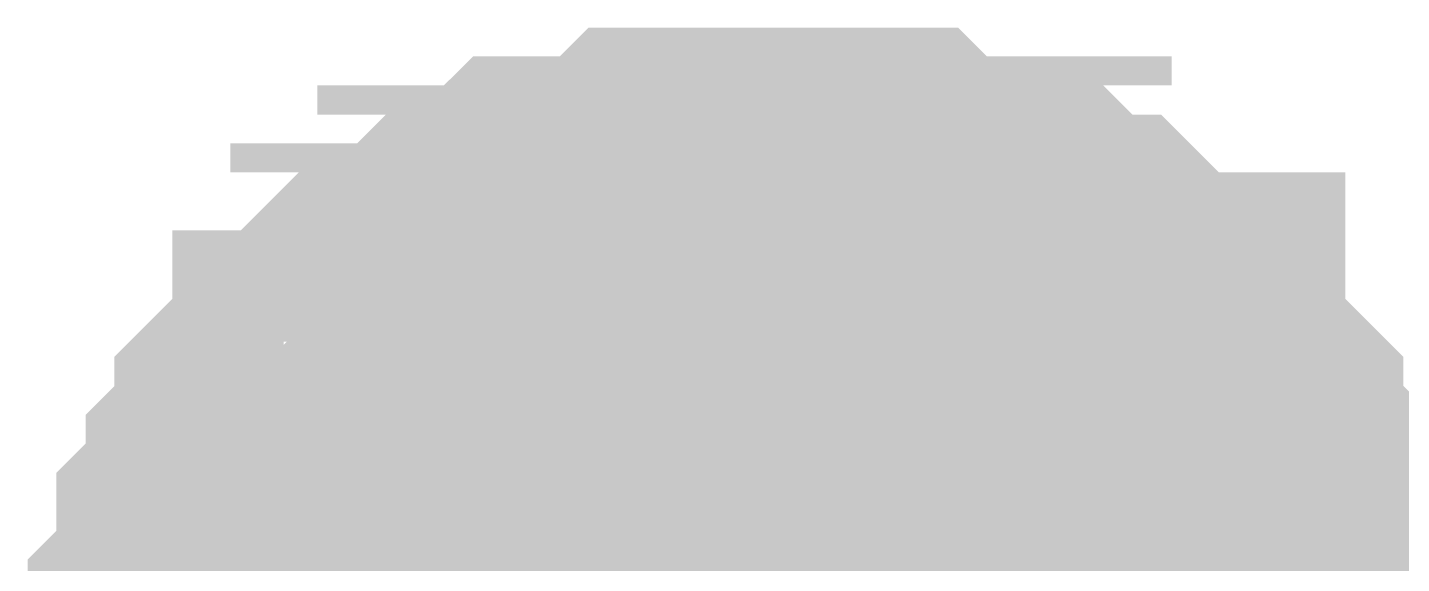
# Model space of a CAD drawing. Header units: inches. Extents: x 0 to 841, y 0 to 594.
# Drawn here: x 674.343 to 675.582, y 242.655 to 243.138 of the extents above; entities that cross this region are included whole.
import ezdxf

# ---------------------------------------------------------------- set-up
doc = ezdxf.new("R2010")
doc.units = ezdxf.units.IN
doc.layers.add('Sheet', color=255, linetype='Continuous')

msp = doc.modelspace()

# ---------------------------------------------------------------- linework, layer by layer
at = {"layer": 'Sheet'}
for points in [[(674.4933, 242.4916, 0.2997, 0.2997, 0), (674.4933, 242.5178, 0.2997, 0.2997, 0), (674.4933, 242.5439, 0.2997, 0.2997, 0), (674.4933, 242.57, 0.2997, 0.2997, 0), (674.4933, 242.5962, 0.2997, 0.2997, 0), (674.5194, 242.6223, 0.2997, 0.2997, 0), (674.5194, 242.6484, 0.2997, 0.2997, 0), (674.5194, 242.6746, 0.2997, 0.2997, 0), (674.5456, 242.7007, 0.2997, 0.2997, 0), (674.5456, 242.7007, 0.2997, 0.2997, 0), (674.5456, 242.7268, 0.2997, 0.2997, 0), (674.5717, 242.7529, 0.2997, 0.2997, 0), (674.5717, 242.7791, 0.2997, 0.2997, 0), (674.5978, 242.8052, 0.2997, 0.2997, 0), (674.6239, 242.8052, 0.2997, 0.2997, 0), (674.6239, 242.8313, 0.2997, 0.2997, 0), (674.6501, 242.8575, 0.2997, 0.2997, 0), (674.6762, 242.8575, 0.2997, 0.2997, 0), (674.6762, 242.8836, 0.2997, 0.2997, 0), (674.7023, 242.8836, 0.2997, 0.2997, 0), (674.7285, 242.9097, 0.2997, 0.2997, 0), (674.7546, 242.9097, 0.2997, 0.2997, 0), (674.7546, 242.9359, 0.2997, 0.2997, 0), (674.7807, 242.9359, 0.2997, 0.2997, 0), (674.8069, 242.962, 0.2997, 0.2997, 0), (674.833, 242.962, 0.2997, 0.2997, 0), (674.8591, 242.962, 0.2997, 0.2997, 0), (674.8853, 242.962, 0.2997, 0.2997, 0), (674.9114, 242.9881, 0.2997, 0.2997, 0), (674.9375, 242.9881, 0.2997, 0.2997, 0), (674.9636, 242.9881, 0.2997, 0.2997, 0), (674.9898, 242.9881, 0.2997, 0.2997, 0), (675.0159, 242.9881, 0.2997, 0.2997, 0)], [(674.4933, 242.4916, 0.2997, 0.2997, 0), (674.4933, 242.5178, 0.2997, 0.2997, 0), (674.4933, 242.5439, 0.2997, 0.2997, 0), (674.4933, 242.57, 0.2997, 0.2997, 0), (674.4933, 242.5962, 0.2997, 0.2997, 0), (674.5194, 242.6223, 0.2997, 0.2997, 0), (674.5194, 242.6484, 0.2997, 0.2997, 0), (674.5194, 242.6746, 0.2997, 0.2997, 0), (674.5456, 242.7007, 0.2997, 0.2997, 0), (674.5456, 242.7007, 0.2997, 0.2997, 0), (674.5456, 242.7268, 0.2997, 0.2997, 0), (674.5717, 242.7529, 0.2997, 0.2997, 0), (674.5717, 242.7791, 0.2997, 0.2997, 0), (674.5978, 242.8052, 0.2997, 0.2997, 0), (674.6239, 242.8052, 0.2997, 0.2997, 0), (674.6239, 242.8313, 0.2997, 0.2997, 0), (674.6501, 242.8575, 0.2997, 0.2997, 0), (674.6762, 242.8575, 0.2997, 0.2997, 0), (674.6762, 242.8836, 0.2997, 0.2997, 0), (674.7023, 242.8836, 0.2997, 0.2997, 0), (674.7285, 242.9097, 0.2997, 0.2997, 0), (674.7546, 242.9097, 0.2997, 0.2997, 0), (674.7546, 242.9359, 0.2997, 0.2997, 0), (674.7807, 242.9359, 0.2997, 0.2997, 0), (674.8069, 242.962, 0.2997, 0.2997, 0), (674.833, 242.962, 0.2997, 0.2997, 0), (674.8591, 242.962, 0.2997, 0.2997, 0), (674.8853, 242.962, 0.2997, 0.2997, 0), (674.9114, 242.9881, 0.2997, 0.2997, 0), (674.9375, 242.9881, 0.2997, 0.2997, 0), (674.9636, 242.9881, 0.2997, 0.2997, 0), (674.9898, 242.9881, 0.2997, 0.2997, 0), (675.0159, 242.9881, 0.2997, 0.2997, 0)], [(674.4933, 242.4916, 0.2997, 0.2997, 0), (674.4933, 242.5178, 0.2997, 0.2997, 0), (674.4933, 242.5439, 0.2997, 0.2997, 0), (674.4933, 242.57, 0.2997, 0.2997, 0), (674.4933, 242.5962, 0.2997, 0.2997, 0), (674.5194, 242.6223, 0.2997, 0.2997, 0), (674.5194, 242.6484, 0.2997, 0.2997, 0), (674.5194, 242.6746, 0.2997, 0.2997, 0), (674.5456, 242.7007, 0.2997, 0.2997, 0), (674.5456, 242.7007, 0.2997, 0.2997, 0), (674.5456, 242.7268, 0.2997, 0.2997, 0), (674.5717, 242.7529, 0.2997, 0.2997, 0), (674.5717, 242.7791, 0.2997, 0.2997, 0), (674.5978, 242.8052, 0.2997, 0.2997, 0), (674.6239, 242.8052, 0.2997, 0.2997, 0), (674.6239, 242.8313, 0.2997, 0.2997, 0), (674.6501, 242.8575, 0.2997, 0.2997, 0), (674.6762, 242.8575, 0.2997, 0.2997, 0), (674.6762, 242.8836, 0.2997, 0.2997, 0), (674.7023, 242.8836, 0.2997, 0.2997, 0), (674.7285, 242.9097, 0.2997, 0.2997, 0), (674.7546, 242.9097, 0.2997, 0.2997, 0), (674.7546, 242.9359, 0.2997, 0.2997, 0), (674.7807, 242.9359, 0.2997, 0.2997, 0), (674.8069, 242.962, 0.2997, 0.2997, 0), (674.833, 242.962, 0.2997, 0.2997, 0), (674.8591, 242.962, 0.2997, 0.2997, 0), (674.8853, 242.962, 0.2997, 0.2997, 0), (674.9114, 242.9881, 0.2997, 0.2997, 0), (674.9375, 242.9881, 0.2997, 0.2997, 0), (674.9636, 242.9881, 0.2997, 0.2997, 0), (674.9898, 242.9881, 0.2997, 0.2997, 0), (675.0159, 242.9881, 0.2997, 0.2997, 0)], [(674.4933, 242.4916, 0.2997, 0.2997, 0), (674.4933, 242.5178, 0.2997, 0.2997, 0), (674.4933, 242.5439, 0.2997, 0.2997, 0), (674.4933, 242.57, 0.2997, 0.2997, 0), (674.4933, 242.5962, 0.2997, 0.2997, 0), (674.5194, 242.6223, 0.2997, 0.2997, 0), (674.5194, 242.6484, 0.2997, 0.2997, 0), (674.5194, 242.6746, 0.2997, 0.2997, 0), (674.5456, 242.7007, 0.2997, 0.2997, 0), (674.5456, 242.7007, 0.2997, 0.2997, 0), (674.5456, 242.7268, 0.2997, 0.2997, 0), (674.5717, 242.7529, 0.2997, 0.2997, 0), (674.5717, 242.7791, 0.2997, 0.2997, 0), (674.5978, 242.8052, 0.2997, 0.2997, 0), (674.6239, 242.8052, 0.2997, 0.2997, 0), (674.6239, 242.8313, 0.2997, 0.2997, 0), (674.6501, 242.8575, 0.2997, 0.2997, 0), (674.6762, 242.8575, 0.2997, 0.2997, 0), (674.6762, 242.8836, 0.2997, 0.2997, 0), (674.7023, 242.8836, 0.2997, 0.2997, 0), (674.7285, 242.9097, 0.2997, 0.2997, 0), (674.7546, 242.9097, 0.2997, 0.2997, 0), (674.7546, 242.9359, 0.2997, 0.2997, 0), (674.7807, 242.9359, 0.2997, 0.2997, 0), (674.8069, 242.962, 0.2997, 0.2997, 0), (674.833, 242.962, 0.2997, 0.2997, 0), (674.8591, 242.962, 0.2997, 0.2997, 0), (674.8853, 242.962, 0.2997, 0.2997, 0), (674.9114, 242.9881, 0.2997, 0.2997, 0), (674.9375, 242.9881, 0.2997, 0.2997, 0), (674.9636, 242.9881, 0.2997, 0.2997, 0), (674.9898, 242.9881, 0.2997, 0.2997, 0), (675.0159, 242.9881, 0.2997, 0.2997, 0)], [(674.4933, 242.4916, 0.2997, 0.2997, 0), (674.4933, 242.5178, 0.2997, 0.2997, 0), (674.4933, 242.5439, 0.2997, 0.2997, 0), (674.4933, 242.57, 0.2997, 0.2997, 0), (674.4933, 242.5962, 0.2997, 0.2997, 0), (674.5194, 242.6223, 0.2997, 0.2997, 0), (674.5194, 242.6484, 0.2997, 0.2997, 0), (674.5194, 242.6746, 0.2997, 0.2997, 0), (674.5456, 242.7007, 0.2997, 0.2997, 0), (674.5456, 242.7007, 0.2997, 0.2997, 0), (674.5456, 242.7268, 0.2997, 0.2997, 0), (674.5717, 242.7529, 0.2997, 0.2997, 0), (674.5717, 242.7791, 0.2997, 0.2997, 0), (674.5978, 242.8052, 0.2997, 0.2997, 0), (674.6239, 242.8052, 0.2997, 0.2997, 0), (674.6239, 242.8313, 0.2997, 0.2997, 0), (674.6501, 242.8575, 0.2997, 0.2997, 0), (674.6762, 242.8575, 0.2997, 0.2997, 0), (674.6762, 242.8836, 0.2997, 0.2997, 0), (674.7023, 242.8836, 0.2997, 0.2997, 0), (674.7285, 242.9097, 0.2997, 0.2997, 0), (674.7546, 242.9097, 0.2997, 0.2997, 0), (674.7546, 242.9359, 0.2997, 0.2997, 0), (674.7807, 242.9359, 0.2997, 0.2997, 0), (674.8069, 242.962, 0.2997, 0.2997, 0), (674.833, 242.962, 0.2997, 0.2997, 0), (674.8591, 242.962, 0.2997, 0.2997, 0), (674.8853, 242.962, 0.2997, 0.2997, 0), (674.9114, 242.9881, 0.2997, 0.2997, 0), (674.9375, 242.9881, 0.2997, 0.2997, 0), (674.9636, 242.9881, 0.2997, 0.2997, 0), (674.9898, 242.9881, 0.2997, 0.2997, 0), (675.0159, 242.9881, 0.2997, 0.2997, 0)], [(675.0159, 242.9881, 0.2997, 0.2997, 0), (675.0159, 242.9881, 0.2997, 0.2997, 0)], [(675.0159, 242.9881, 0.2997, 0.2997, 0), (675.042, 242.9881, 0.2997, 0.2997, 0), (675.0682, 242.9881, 0.2997, 0.2997, 0), (675.0943, 242.9881, 0.2997, 0.2997, 0), (675.1204, 242.9881, 0.2997, 0.2997, 0), (675.1466, 242.962, 0.2997, 0.2997, 0), (675.1727, 242.962, 0.2997, 0.2997, 0), (675.1988, 242.962, 0.2997, 0.2997, 0), (675.225, 242.962, 0.2997, 0.2997, 0), (675.225, 242.9359, 0.2997, 0.2997, 0), (675.2511, 242.9359, 0.2997, 0.2997, 0), (675.2772, 242.9097, 0.2997, 0.2997, 0), (675.3033, 242.9097, 0.2997, 0.2997, 0), (675.3295, 242.8836, 0.2997, 0.2997, 0), (675.3295, 242.8836, 0.2997, 0.2997, 0), (675.3556, 242.8575, 0.2997, 0.2997, 0), (675.3817, 242.8575, 0.2997, 0.2997, 0), (675.3817, 242.8313, 0.2997, 0.2997, 0), (675.4079, 242.8052, 0.2997, 0.2997, 0), (675.4079, 242.8052, 0.2997, 0.2997, 0), (675.434, 242.7791, 0.2997, 0.2997, 0), (675.434, 242.7529, 0.2997, 0.2997, 0), (675.4601, 242.7268, 0.2997, 0.2997, 0), (675.4601, 242.7007, 0.2997, 0.2997, 0), (675.4863, 242.7007, 0.2997, 0.2997, 0), (675.4863, 242.6746, 0.2997, 0.2997, 0), (675.4863, 242.6484, 0.2997, 0.2997, 0), (675.4863, 242.6223, 0.2997, 0.2997, 0), (675.5124, 242.5962, 0.2997, 0.2997, 0), (675.5124, 242.57, 0.2997, 0.2997, 0), (675.5124, 242.5439, 0.2997, 0.2997, 0), (675.5124, 242.5178, 0.2997, 0.2997, 0), (675.5124, 242.4916, 0.2997, 0.2997, 0)], [(675.0159, 242.9881, 0.2997, 0.2997, 0), (675.0159, 242.9881, 0.2997, 0.2997, 0)], [(675.0159, 242.9881, 0.2997, 0.2997, 0), (675.042, 242.9881, 0.2997, 0.2997, 0), (675.0682, 242.9881, 0.2997, 0.2997, 0), (675.0943, 242.9881, 0.2997, 0.2997, 0), (675.1204, 242.9881, 0.2997, 0.2997, 0), (675.1466, 242.962, 0.2997, 0.2997, 0), (675.1727, 242.962, 0.2997, 0.2997, 0), (675.1988, 242.962, 0.2997, 0.2997, 0), (675.225, 242.962, 0.2997, 0.2997, 0), (675.225, 242.9359, 0.2997, 0.2997, 0), (675.2511, 242.9359, 0.2997, 0.2997, 0), (675.2772, 242.9097, 0.2997, 0.2997, 0), (675.3033, 242.9097, 0.2997, 0.2997, 0), (675.3295, 242.8836, 0.2997, 0.2997, 0), (675.3295, 242.8836, 0.2997, 0.2997, 0), (675.3556, 242.8575, 0.2997, 0.2997, 0), (675.3817, 242.8575, 0.2997, 0.2997, 0), (675.3817, 242.8313, 0.2997, 0.2997, 0), (675.4079, 242.8052, 0.2997, 0.2997, 0), (675.4079, 242.8052, 0.2997, 0.2997, 0), (675.434, 242.7791, 0.2997, 0.2997, 0), (675.434, 242.7529, 0.2997, 0.2997, 0), (675.4601, 242.7268, 0.2997, 0.2997, 0), (675.4601, 242.7007, 0.2997, 0.2997, 0), (675.4863, 242.7007, 0.2997, 0.2997, 0), (675.4863, 242.6746, 0.2997, 0.2997, 0), (675.4863, 242.6484, 0.2997, 0.2997, 0), (675.4863, 242.6223, 0.2997, 0.2997, 0), (675.5124, 242.5962, 0.2997, 0.2997, 0), (675.5124, 242.57, 0.2997, 0.2997, 0), (675.5124, 242.5439, 0.2997, 0.2997, 0), (675.5124, 242.5178, 0.2997, 0.2997, 0), (675.5124, 242.4916, 0.2997, 0.2997, 0)], [(675.0159, 242.9881, 0.2997, 0.2997, 0), (675.0159, 242.9881, 0.2997, 0.2997, 0)], [(675.0159, 242.9881, 0.2997, 0.2997, 0), (675.042, 242.9881, 0.2997, 0.2997, 0), (675.0682, 242.9881, 0.2997, 0.2997, 0), (675.0943, 242.9881, 0.2997, 0.2997, 0), (675.1204, 242.9881, 0.2997, 0.2997, 0), (675.1466, 242.962, 0.2997, 0.2997, 0), (675.1727, 242.962, 0.2997, 0.2997, 0), (675.1988, 242.962, 0.2997, 0.2997, 0), (675.225, 242.962, 0.2997, 0.2997, 0), (675.225, 242.9359, 0.2997, 0.2997, 0), (675.2511, 242.9359, 0.2997, 0.2997, 0), (675.2772, 242.9097, 0.2997, 0.2997, 0), (675.3033, 242.9097, 0.2997, 0.2997, 0), (675.3295, 242.8836, 0.2997, 0.2997, 0), (675.3295, 242.8836, 0.2997, 0.2997, 0), (675.3556, 242.8575, 0.2997, 0.2997, 0), (675.3817, 242.8575, 0.2997, 0.2997, 0), (675.3817, 242.8313, 0.2997, 0.2997, 0), (675.4079, 242.8052, 0.2997, 0.2997, 0), (675.4079, 242.8052, 0.2997, 0.2997, 0), (675.434, 242.7791, 0.2997, 0.2997, 0), (675.434, 242.7529, 0.2997, 0.2997, 0), (675.4601, 242.7268, 0.2997, 0.2997, 0), (675.4601, 242.7007, 0.2997, 0.2997, 0), (675.4863, 242.7007, 0.2997, 0.2997, 0), (675.4863, 242.6746, 0.2997, 0.2997, 0), (675.4863, 242.6484, 0.2997, 0.2997, 0), (675.4863, 242.6223, 0.2997, 0.2997, 0), (675.5124, 242.5962, 0.2997, 0.2997, 0), (675.5124, 242.57, 0.2997, 0.2997, 0), (675.5124, 242.5439, 0.2997, 0.2997, 0), (675.5124, 242.5178, 0.2997, 0.2997, 0), (675.5124, 242.4916, 0.2997, 0.2997, 0)], [(675.0159, 242.9881, 0.2997, 0.2997, 0), (675.0159, 242.9881, 0.2997, 0.2997, 0)], [(675.0159, 242.9881, 0.2997, 0.2997, 0), (675.042, 242.9881, 0.2997, 0.2997, 0), (675.0682, 242.9881, 0.2997, 0.2997, 0), (675.0943, 242.9881, 0.2997, 0.2997, 0), (675.1204, 242.9881, 0.2997, 0.2997, 0), (675.1466, 242.962, 0.2997, 0.2997, 0), (675.1727, 242.962, 0.2997, 0.2997, 0), (675.1988, 242.962, 0.2997, 0.2997, 0), (675.225, 242.962, 0.2997, 0.2997, 0), (675.225, 242.9359, 0.2997, 0.2997, 0), (675.2511, 242.9359, 0.2997, 0.2997, 0), (675.2772, 242.9097, 0.2997, 0.2997, 0), (675.3033, 242.9097, 0.2997, 0.2997, 0), (675.3295, 242.8836, 0.2997, 0.2997, 0), (675.3295, 242.8836, 0.2997, 0.2997, 0), (675.3556, 242.8575, 0.2997, 0.2997, 0), (675.3817, 242.8575, 0.2997, 0.2997, 0), (675.3817, 242.8313, 0.2997, 0.2997, 0), (675.4079, 242.8052, 0.2997, 0.2997, 0), (675.4079, 242.8052, 0.2997, 0.2997, 0), (675.434, 242.7791, 0.2997, 0.2997, 0), (675.434, 242.7529, 0.2997, 0.2997, 0), (675.4601, 242.7268, 0.2997, 0.2997, 0), (675.4601, 242.7007, 0.2997, 0.2997, 0), (675.4863, 242.7007, 0.2997, 0.2997, 0), (675.4863, 242.6746, 0.2997, 0.2997, 0), (675.4863, 242.6484, 0.2997, 0.2997, 0), (675.4863, 242.6223, 0.2997, 0.2997, 0), (675.5124, 242.5962, 0.2997, 0.2997, 0), (675.5124, 242.57, 0.2997, 0.2997, 0), (675.5124, 242.5439, 0.2997, 0.2997, 0), (675.5124, 242.5178, 0.2997, 0.2997, 0), (675.5124, 242.4916, 0.2997, 0.2997, 0)], [(675.0159, 242.9881, 0.2997, 0.2997, 0), (675.0159, 242.9881, 0.2997, 0.2997, 0)], [(675.0159, 242.9881, 0.2997, 0.2997, 0), (675.042, 242.9881, 0.2997, 0.2997, 0), (675.0682, 242.9881, 0.2997, 0.2997, 0), (675.0943, 242.9881, 0.2997, 0.2997, 0), (675.1204, 242.9881, 0.2997, 0.2997, 0), (675.1466, 242.962, 0.2997, 0.2997, 0), (675.1727, 242.962, 0.2997, 0.2997, 0), (675.1988, 242.962, 0.2997, 0.2997, 0), (675.225, 242.962, 0.2997, 0.2997, 0), (675.225, 242.9359, 0.2997, 0.2997, 0), (675.2511, 242.9359, 0.2997, 0.2997, 0), (675.2772, 242.9097, 0.2997, 0.2997, 0), (675.3033, 242.9097, 0.2997, 0.2997, 0), (675.3295, 242.8836, 0.2997, 0.2997, 0), (675.3295, 242.8836, 0.2997, 0.2997, 0), (675.3556, 242.8575, 0.2997, 0.2997, 0), (675.3817, 242.8575, 0.2997, 0.2997, 0), (675.3817, 242.8313, 0.2997, 0.2997, 0), (675.4079, 242.8052, 0.2997, 0.2997, 0), (675.4079, 242.8052, 0.2997, 0.2997, 0), (675.434, 242.7791, 0.2997, 0.2997, 0), (675.434, 242.7529, 0.2997, 0.2997, 0), (675.4601, 242.7268, 0.2997, 0.2997, 0), (675.4601, 242.7007, 0.2997, 0.2997, 0), (675.4863, 242.7007, 0.2997, 0.2997, 0), (675.4863, 242.6746, 0.2997, 0.2997, 0), (675.4863, 242.6484, 0.2997, 0.2997, 0), (675.4863, 242.6223, 0.2997, 0.2997, 0), (675.5124, 242.5962, 0.2997, 0.2997, 0), (675.5124, 242.57, 0.2997, 0.2997, 0), (675.5124, 242.5439, 0.2997, 0.2997, 0), (675.5124, 242.5178, 0.2997, 0.2997, 0), (675.5124, 242.4916, 0.2997, 0.2997, 0)], [(674.4933, 242.5962, 0.0991, 0.0991, 0), (674.5194, 242.6223, 0.0991, 0.0991, 0), (674.5194, 242.6484, 0.0991, 0.0991, 0), (674.5194, 242.6746, 0.0991, 0.0991, 0), (674.5456, 242.7007, 0.0991, 0.0991, 0), (674.5456, 242.7007, 0.0991, 0.0991, 0), (674.5456, 242.7268, 0.0991, 0.0991, 0), (674.5717, 242.7529, 0.0991, 0.0991, 0), (674.5717, 242.7791, 0.0991, 0.0991, 0), (674.5978, 242.8052, 0.0991, 0.0991, 0), (674.6239, 242.8052, 0.0991, 0.0991, 0), (674.6239, 242.8313, 0.0991, 0.0991, 0), (674.6501, 242.8575, 0.0991, 0.0991, 0), (674.6762, 242.8575, 0.0991, 0.0991, 0), (674.6762, 242.8836, 0.0991, 0.0991, 0), (674.7023, 242.8836, 0.0991, 0.0991, 0), (674.7285, 242.9097, 0.0991, 0.0991, 0), (674.7546, 242.9097, 0.0991, 0.0991, 0), (674.7546, 242.9359, 0.0991, 0.0991, 0), (674.7807, 242.9359, 0.0991, 0.0991, 0), (674.8069, 242.962, 0.0991, 0.0991, 0), (674.833, 242.962, 0.0991, 0.0991, 0), (674.8591, 242.962, 0.0991, 0.0991, 0), (674.8853, 242.962, 0.0991, 0.0991, 0), (674.9114, 242.9881, 0.0991, 0.0991, 0), (674.9375, 242.9881, 0.0991, 0.0991, 0), (674.9636, 242.9881, 0.0991, 0.0991, 0), (674.9898, 242.9881, 0.0991, 0.0991, 0), (675.0159, 242.9881, 0.0991, 0.0991, 0)], [(674.4933, 242.5962, 0.0991, 0.0991, 0), (674.5194, 242.6223, 0.0991, 0.0991, 0), (674.5194, 242.6484, 0.0991, 0.0991, 0), (674.5194, 242.6746, 0.0991, 0.0991, 0), (674.5456, 242.7007, 0.0991, 0.0991, 0), (674.5456, 242.7007, 0.0991, 0.0991, 0), (674.5456, 242.7268, 0.0991, 0.0991, 0), (674.5717, 242.7529, 0.0991, 0.0991, 0), (674.5717, 242.7791, 0.0991, 0.0991, 0), (674.5978, 242.8052, 0.0991, 0.0991, 0), (674.6239, 242.8052, 0.0991, 0.0991, 0), (674.6239, 242.8313, 0.0991, 0.0991, 0), (674.6501, 242.8575, 0.0991, 0.0991, 0), (674.6762, 242.8575, 0.0991, 0.0991, 0), (674.6762, 242.8836, 0.0991, 0.0991, 0), (674.7023, 242.8836, 0.0991, 0.0991, 0), (674.7285, 242.9097, 0.0991, 0.0991, 0), (674.7546, 242.9097, 0.0991, 0.0991, 0), (674.7546, 242.9359, 0.0991, 0.0991, 0), (674.7807, 242.9359, 0.0991, 0.0991, 0), (674.8069, 242.962, 0.0991, 0.0991, 0), (674.833, 242.962, 0.0991, 0.0991, 0), (674.8591, 242.962, 0.0991, 0.0991, 0), (674.8853, 242.962, 0.0991, 0.0991, 0), (674.9114, 242.9881, 0.0991, 0.0991, 0), (674.9375, 242.9881, 0.0991, 0.0991, 0), (674.9636, 242.9881, 0.0991, 0.0991, 0), (674.9898, 242.9881, 0.0991, 0.0991, 0), (675.0159, 242.9881, 0.0991, 0.0991, 0)], [(674.4933, 242.5962, 0.0991, 0.0991, 0), (674.5194, 242.6223, 0.0991, 0.0991, 0), (674.5194, 242.6484, 0.0991, 0.0991, 0), (674.5194, 242.6746, 0.0991, 0.0991, 0), (674.5456, 242.7007, 0.0991, 0.0991, 0), (674.5456, 242.7007, 0.0991, 0.0991, 0), (674.5456, 242.7268, 0.0991, 0.0991, 0), (674.5717, 242.7529, 0.0991, 0.0991, 0), (674.5717, 242.7791, 0.0991, 0.0991, 0), (674.5978, 242.8052, 0.0991, 0.0991, 0), (674.6239, 242.8052, 0.0991, 0.0991, 0), (674.6239, 242.8313, 0.0991, 0.0991, 0), (674.6501, 242.8575, 0.0991, 0.0991, 0), (674.6762, 242.8575, 0.0991, 0.0991, 0), (674.6762, 242.8836, 0.0991, 0.0991, 0), (674.7023, 242.8836, 0.0991, 0.0991, 0), (674.7285, 242.9097, 0.0991, 0.0991, 0), (674.7546, 242.9097, 0.0991, 0.0991, 0), (674.7546, 242.9359, 0.0991, 0.0991, 0), (674.7807, 242.9359, 0.0991, 0.0991, 0), (674.8069, 242.962, 0.0991, 0.0991, 0), (674.833, 242.962, 0.0991, 0.0991, 0), (674.8591, 242.962, 0.0991, 0.0991, 0), (674.8853, 242.962, 0.0991, 0.0991, 0), (674.9114, 242.9881, 0.0991, 0.0991, 0), (674.9375, 242.9881, 0.0991, 0.0991, 0), (674.9636, 242.9881, 0.0991, 0.0991, 0), (674.9898, 242.9881, 0.0991, 0.0991, 0), (675.0159, 242.9881, 0.0991, 0.0991, 0)], [(674.4933, 242.5962, 0.0991, 0.0991, 0), (674.5194, 242.6223, 0.0991, 0.0991, 0), (674.5194, 242.6484, 0.0991, 0.0991, 0), (674.5194, 242.6746, 0.0991, 0.0991, 0), (674.5456, 242.7007, 0.0991, 0.0991, 0), (674.5456, 242.7007, 0.0991, 0.0991, 0), (674.5456, 242.7268, 0.0991, 0.0991, 0), (674.5717, 242.7529, 0.0991, 0.0991, 0), (674.5717, 242.7791, 0.0991, 0.0991, 0), (674.5978, 242.8052, 0.0991, 0.0991, 0), (674.6239, 242.8052, 0.0991, 0.0991, 0), (674.6239, 242.8313, 0.0991, 0.0991, 0), (674.6501, 242.8575, 0.0991, 0.0991, 0), (674.6762, 242.8575, 0.0991, 0.0991, 0), (674.6762, 242.8836, 0.0991, 0.0991, 0), (674.7023, 242.8836, 0.0991, 0.0991, 0), (674.7285, 242.9097, 0.0991, 0.0991, 0), (674.7546, 242.9097, 0.0991, 0.0991, 0), (674.7546, 242.9359, 0.0991, 0.0991, 0), (674.7807, 242.9359, 0.0991, 0.0991, 0), (674.8069, 242.962, 0.0991, 0.0991, 0), (674.833, 242.962, 0.0991, 0.0991, 0), (674.8591, 242.962, 0.0991, 0.0991, 0), (674.8853, 242.962, 0.0991, 0.0991, 0), (674.9114, 242.9881, 0.0991, 0.0991, 0), (674.9375, 242.9881, 0.0991, 0.0991, 0), (674.9636, 242.9881, 0.0991, 0.0991, 0), (674.9898, 242.9881, 0.0991, 0.0991, 0), (675.0159, 242.9881, 0.0991, 0.0991, 0)], [(674.4933, 242.5962, 0.0991, 0.0991, 0), (674.5194, 242.6223, 0.0991, 0.0991, 0), (674.5194, 242.6484, 0.0991, 0.0991, 0), (674.5194, 242.6746, 0.0991, 0.0991, 0), (674.5456, 242.7007, 0.0991, 0.0991, 0), (674.5456, 242.7007, 0.0991, 0.0991, 0), (674.5456, 242.7268, 0.0991, 0.0991, 0), (674.5717, 242.7529, 0.0991, 0.0991, 0), (674.5717, 242.7791, 0.0991, 0.0991, 0), (674.5978, 242.8052, 0.0991, 0.0991, 0), (674.6239, 242.8052, 0.0991, 0.0991, 0), (674.6239, 242.8313, 0.0991, 0.0991, 0), (674.6501, 242.8575, 0.0991, 0.0991, 0), (674.6762, 242.8575, 0.0991, 0.0991, 0), (674.6762, 242.8836, 0.0991, 0.0991, 0), (674.7023, 242.8836, 0.0991, 0.0991, 0), (674.7285, 242.9097, 0.0991, 0.0991, 0), (674.7546, 242.9097, 0.0991, 0.0991, 0), (674.7546, 242.9359, 0.0991, 0.0991, 0), (674.7807, 242.9359, 0.0991, 0.0991, 0), (674.8069, 242.962, 0.0991, 0.0991, 0), (674.833, 242.962, 0.0991, 0.0991, 0), (674.8591, 242.962, 0.0991, 0.0991, 0), (674.8853, 242.962, 0.0991, 0.0991, 0), (674.9114, 242.9881, 0.0991, 0.0991, 0), (674.9375, 242.9881, 0.0991, 0.0991, 0), (674.9636, 242.9881, 0.0991, 0.0991, 0), (674.9898, 242.9881, 0.0991, 0.0991, 0), (675.0159, 242.9881, 0.0991, 0.0991, 0)], [(675.0159, 242.9881, 0.0991, 0.0991, 0), (675.0159, 242.9881, 0.0991, 0.0991, 0)], [(675.0159, 242.9881, 0.0991, 0.0991, 0), (675.042, 242.9881, 0.0991, 0.0991, 0), (675.0682, 242.9881, 0.0991, 0.0991, 0), (675.0943, 242.9881, 0.0991, 0.0991, 0), (675.1204, 242.9881, 0.0991, 0.0991, 0), (675.1466, 242.962, 0.0991, 0.0991, 0), (675.1727, 242.962, 0.0991, 0.0991, 0), (675.1988, 242.962, 0.0991, 0.0991, 0), (675.225, 242.962, 0.0991, 0.0991, 0), (675.225, 242.9359, 0.0991, 0.0991, 0), (675.2511, 242.9359, 0.0991, 0.0991, 0), (675.2772, 242.9097, 0.0991, 0.0991, 0), (675.3033, 242.9097, 0.0991, 0.0991, 0), (675.3295, 242.8836, 0.0991, 0.0991, 0), (675.3295, 242.8836, 0.0991, 0.0991, 0), (675.3556, 242.8575, 0.0991, 0.0991, 0), (675.3817, 242.8575, 0.0991, 0.0991, 0), (675.3817, 242.8313, 0.0991, 0.0991, 0), (675.4079, 242.8052, 0.0991, 0.0991, 0), (675.4079, 242.8052, 0.0991, 0.0991, 0), (675.434, 242.7791, 0.0991, 0.0991, 0), (675.434, 242.7529, 0.0991, 0.0991, 0), (675.4601, 242.7268, 0.0991, 0.0991, 0), (675.4601, 242.7007, 0.0991, 0.0991, 0), (675.4863, 242.7007, 0.0991, 0.0991, 0), (675.4863, 242.6746, 0.0991, 0.0991, 0), (675.4863, 242.6484, 0.0991, 0.0991, 0), (675.4863, 242.6223, 0.0991, 0.0991, 0), (675.5124, 242.5962, 0.0991, 0.0991, 0)], [(675.0159, 242.9881, 0.0991, 0.0991, 0), (675.0159, 242.9881, 0.0991, 0.0991, 0)], [(675.0159, 242.9881, 0.0991, 0.0991, 0), (675.042, 242.9881, 0.0991, 0.0991, 0), (675.0682, 242.9881, 0.0991, 0.0991, 0), (675.0943, 242.9881, 0.0991, 0.0991, 0), (675.1204, 242.9881, 0.0991, 0.0991, 0), (675.1466, 242.962, 0.0991, 0.0991, 0), (675.1727, 242.962, 0.0991, 0.0991, 0), (675.1988, 242.962, 0.0991, 0.0991, 0), (675.225, 242.962, 0.0991, 0.0991, 0), (675.225, 242.9359, 0.0991, 0.0991, 0), (675.2511, 242.9359, 0.0991, 0.0991, 0), (675.2772, 242.9097, 0.0991, 0.0991, 0), (675.3033, 242.9097, 0.0991, 0.0991, 0), (675.3295, 242.8836, 0.0991, 0.0991, 0), (675.3295, 242.8836, 0.0991, 0.0991, 0), (675.3556, 242.8575, 0.0991, 0.0991, 0), (675.3817, 242.8575, 0.0991, 0.0991, 0), (675.3817, 242.8313, 0.0991, 0.0991, 0), (675.4079, 242.8052, 0.0991, 0.0991, 0), (675.4079, 242.8052, 0.0991, 0.0991, 0), (675.434, 242.7791, 0.0991, 0.0991, 0), (675.434, 242.7529, 0.0991, 0.0991, 0), (675.4601, 242.7268, 0.0991, 0.0991, 0), (675.4601, 242.7007, 0.0991, 0.0991, 0), (675.4863, 242.7007, 0.0991, 0.0991, 0), (675.4863, 242.6746, 0.0991, 0.0991, 0), (675.4863, 242.6484, 0.0991, 0.0991, 0), (675.4863, 242.6223, 0.0991, 0.0991, 0), (675.5124, 242.5962, 0.0991, 0.0991, 0)], [(675.0159, 242.9881, 0.0991, 0.0991, 0), (675.0159, 242.9881, 0.0991, 0.0991, 0)], [(675.0159, 242.9881, 0.0991, 0.0991, 0), (675.042, 242.9881, 0.0991, 0.0991, 0), (675.0682, 242.9881, 0.0991, 0.0991, 0), (675.0943, 242.9881, 0.0991, 0.0991, 0), (675.1204, 242.9881, 0.0991, 0.0991, 0), (675.1466, 242.962, 0.0991, 0.0991, 0), (675.1727, 242.962, 0.0991, 0.0991, 0), (675.1988, 242.962, 0.0991, 0.0991, 0), (675.225, 242.962, 0.0991, 0.0991, 0), (675.225, 242.9359, 0.0991, 0.0991, 0), (675.2511, 242.9359, 0.0991, 0.0991, 0), (675.2772, 242.9097, 0.0991, 0.0991, 0), (675.3033, 242.9097, 0.0991, 0.0991, 0), (675.3295, 242.8836, 0.0991, 0.0991, 0), (675.3295, 242.8836, 0.0991, 0.0991, 0), (675.3556, 242.8575, 0.0991, 0.0991, 0), (675.3817, 242.8575, 0.0991, 0.0991, 0), (675.3817, 242.8313, 0.0991, 0.0991, 0), (675.4079, 242.8052, 0.0991, 0.0991, 0), (675.4079, 242.8052, 0.0991, 0.0991, 0), (675.434, 242.7791, 0.0991, 0.0991, 0), (675.434, 242.7529, 0.0991, 0.0991, 0), (675.4601, 242.7268, 0.0991, 0.0991, 0), (675.4601, 242.7007, 0.0991, 0.0991, 0), (675.4863, 242.7007, 0.0991, 0.0991, 0), (675.4863, 242.6746, 0.0991, 0.0991, 0), (675.4863, 242.6484, 0.0991, 0.0991, 0), (675.4863, 242.6223, 0.0991, 0.0991, 0), (675.5124, 242.5962, 0.0991, 0.0991, 0)], [(675.0159, 242.9881, 0.0991, 0.0991, 0), (675.0159, 242.9881, 0.0991, 0.0991, 0)], [(675.0159, 242.9881, 0.0991, 0.0991, 0), (675.042, 242.9881, 0.0991, 0.0991, 0), (675.0682, 242.9881, 0.0991, 0.0991, 0), (675.0943, 242.9881, 0.0991, 0.0991, 0), (675.1204, 242.9881, 0.0991, 0.0991, 0), (675.1466, 242.962, 0.0991, 0.0991, 0), (675.1727, 242.962, 0.0991, 0.0991, 0), (675.1988, 242.962, 0.0991, 0.0991, 0), (675.225, 242.962, 0.0991, 0.0991, 0), (675.225, 242.9359, 0.0991, 0.0991, 0), (675.2511, 242.9359, 0.0991, 0.0991, 0), (675.2772, 242.9097, 0.0991, 0.0991, 0), (675.3033, 242.9097, 0.0991, 0.0991, 0), (675.3295, 242.8836, 0.0991, 0.0991, 0), (675.3295, 242.8836, 0.0991, 0.0991, 0), (675.3556, 242.8575, 0.0991, 0.0991, 0), (675.3817, 242.8575, 0.0991, 0.0991, 0), (675.3817, 242.8313, 0.0991, 0.0991, 0), (675.4079, 242.8052, 0.0991, 0.0991, 0), (675.4079, 242.8052, 0.0991, 0.0991, 0), (675.434, 242.7791, 0.0991, 0.0991, 0), (675.434, 242.7529, 0.0991, 0.0991, 0), (675.4601, 242.7268, 0.0991, 0.0991, 0), (675.4601, 242.7007, 0.0991, 0.0991, 0), (675.4863, 242.7007, 0.0991, 0.0991, 0), (675.4863, 242.6746, 0.0991, 0.0991, 0), (675.4863, 242.6484, 0.0991, 0.0991, 0), (675.4863, 242.6223, 0.0991, 0.0991, 0), (675.5124, 242.5962, 0.0991, 0.0991, 0)], [(675.0159, 242.9881, 0.0991, 0.0991, 0), (675.0159, 242.9881, 0.0991, 0.0991, 0)], [(675.0159, 242.9881, 0.0991, 0.0991, 0), (675.042, 242.9881, 0.0991, 0.0991, 0), (675.0682, 242.9881, 0.0991, 0.0991, 0), (675.0943, 242.9881, 0.0991, 0.0991, 0), (675.1204, 242.9881, 0.0991, 0.0991, 0), (675.1466, 242.962, 0.0991, 0.0991, 0), (675.1727, 242.962, 0.0991, 0.0991, 0), (675.1988, 242.962, 0.0991, 0.0991, 0), (675.225, 242.962, 0.0991, 0.0991, 0), (675.225, 242.9359, 0.0991, 0.0991, 0), (675.2511, 242.9359, 0.0991, 0.0991, 0), (675.2772, 242.9097, 0.0991, 0.0991, 0), (675.3033, 242.9097, 0.0991, 0.0991, 0), (675.3295, 242.8836, 0.0991, 0.0991, 0), (675.3295, 242.8836, 0.0991, 0.0991, 0), (675.3556, 242.8575, 0.0991, 0.0991, 0), (675.3817, 242.8575, 0.0991, 0.0991, 0), (675.3817, 242.8313, 0.0991, 0.0991, 0), (675.4079, 242.8052, 0.0991, 0.0991, 0), (675.4079, 242.8052, 0.0991, 0.0991, 0), (675.434, 242.7791, 0.0991, 0.0991, 0), (675.434, 242.7529, 0.0991, 0.0991, 0), (675.4601, 242.7268, 0.0991, 0.0991, 0), (675.4601, 242.7007, 0.0991, 0.0991, 0), (675.4863, 242.7007, 0.0991, 0.0991, 0), (675.4863, 242.6746, 0.0991, 0.0991, 0), (675.4863, 242.6484, 0.0991, 0.0991, 0), (675.4863, 242.6223, 0.0991, 0.0991, 0), (675.5124, 242.5962, 0.0991, 0.0991, 0)]]:
    msp.add_lwpolyline(points, format="xyseb", dxfattribs=at)
msp.add_lwpolyline([(674.746, 242.5, 0.508, 0.508, 1), (675.254, 242.5, 0.508, 0.508, 1)], format="xyseb", close=True, dxfattribs=at)

doc.saveas('drawing.dxf')
